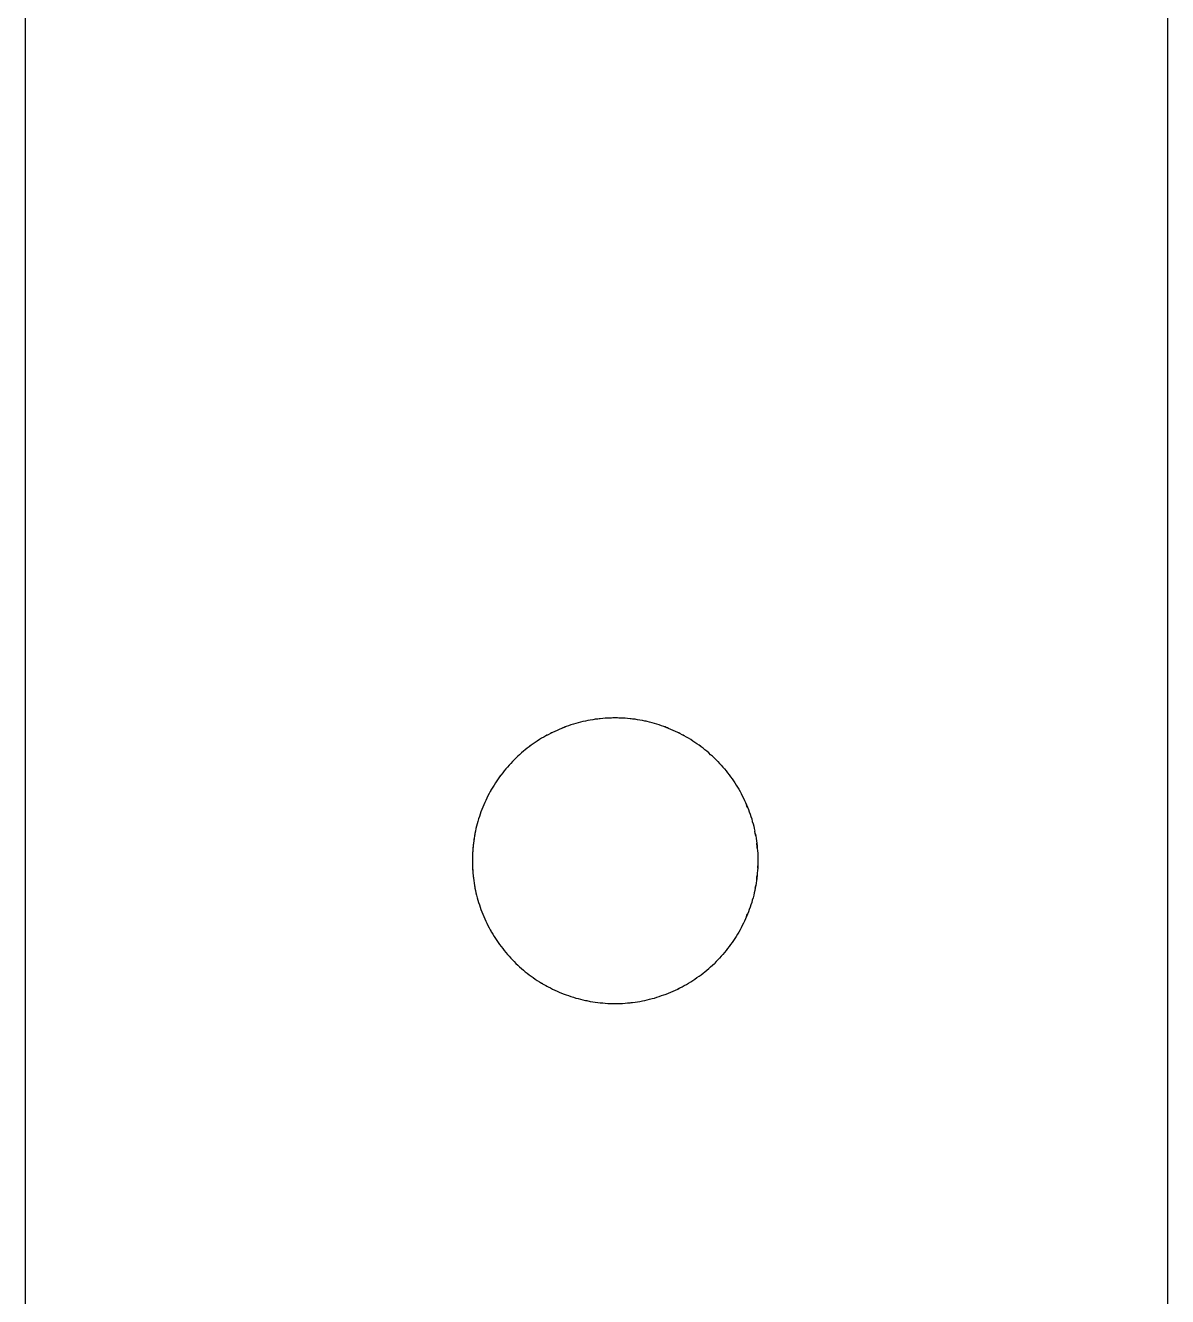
# Model space of a CAD drawing. Header units: millimetres. Extents: x 2543.3 to 2639, y 1717.1 to 1778.9.
# Drawn here: x 2629.83 to 2639.03, y 1748.2 to 1758.44 of the extents above; entities that cross this region are included whole.
import ezdxf

# ---------------------------------------------------------------- set-up
doc = ezdxf.new("R2010")
doc.units = ezdxf.units.MM

msp = doc.modelspace()

# ---------------------------------------------------------------- linework, layer by layer
at = {"color": 7, "linetype": 'Continuous', "lineweight": 25}
for p, q in [((2629.829, 1737.958), (2629.829, 1778.915)), ((2639.029, 1778.915), (2639.029, 1737.958)), ((2634.419, 1752.847), (2634.399, 1752.844)), ((2634.409, 1752.845), (2634.399, 1752.844)), ((2634.419, 1752.847), (2634.409, 1752.845)), ((2634.439, 1752.849), (2634.419, 1752.847)), ((2634.459, 1752.852), (2634.439, 1752.849)), ((2634.449, 1752.85), (2634.439, 1752.849)), ((2634.459, 1752.852), (2634.449, 1752.85)), ((2634.479, 1752.853), (2634.459, 1752.852)), ((2634.499, 1752.855), (2634.479, 1752.853)), ((2634.519, 1752.856), (2634.499, 1752.855)), ((2634.539, 1752.857), (2634.519, 1752.856)), ((2634.559, 1752.858), (2634.539, 1752.857)), ((2634.549, 1752.857), (2634.539, 1752.857)), ((2634.559, 1752.858), (2634.549, 1752.857)), ((2634.579, 1752.858), (2634.559, 1752.858)), ((2634.599, 1752.858), (2634.579, 1752.858)), ((2634.619, 1752.857), (2634.599, 1752.858)), ((2634.609, 1752.857), (2634.599, 1752.858)), ((2634.619, 1752.857), (2634.609, 1752.857)), ((2634.639, 1752.856), (2634.619, 1752.857)), ((2634.659, 1752.855), (2634.639, 1752.856)), ((2634.679, 1752.853), (2634.659, 1752.855)), ((2634.699, 1752.852), (2634.679, 1752.853)), ((2634.709, 1752.85), (2634.699, 1752.852)), ((2634.719, 1752.849), (2634.699, 1752.852)), ((2634.719, 1752.849), (2634.709, 1752.85)), ((2634.739, 1752.847), (2634.719, 1752.849)), ((2634.759, 1752.844), (2634.739, 1752.847)), ((2634.749, 1752.845), (2634.739, 1752.847)), ((2634.759, 1752.844), (2634.749, 1752.845)), ((2634.093, 1752.75), (2634.075, 1752.741)), ((2634.111, 1752.758), (2634.093, 1752.75)), ((2634.129, 1752.766), (2634.111, 1752.758)), ((2634.148, 1752.774), (2634.129, 1752.766)), ((2634.167, 1752.781), (2634.148, 1752.774)), ((2634.157, 1752.778), (2634.148, 1752.774)), ((2634.167, 1752.781), (2634.157, 1752.778)), ((2634.185, 1752.789), (2634.167, 1752.781)), ((2634.176, 1752.785), (2634.167, 1752.781)), ((2634.185, 1752.789), (2634.176, 1752.785)), ((2634.204, 1752.795), (2634.185, 1752.789)), ((2634.223, 1752.802), (2634.204, 1752.795)), ((2634.243, 1752.808), (2634.223, 1752.802)), ((2634.262, 1752.813), (2634.243, 1752.808)), ((2634.281, 1752.819), (2634.262, 1752.813)), ((2634.301, 1752.824), (2634.281, 1752.819)), ((2634.32, 1752.828), (2634.301, 1752.824)), ((2634.34, 1752.833), (2634.32, 1752.828)), ((2634.359, 1752.837), (2634.34, 1752.833)), ((2634.379, 1752.84), (2634.359, 1752.837)), ((2634.399, 1752.844), (2634.379, 1752.84)), ((2634.778, 1752.84), (2634.759, 1752.844)), ((2634.798, 1752.837), (2634.778, 1752.84)), ((2634.818, 1752.833), (2634.798, 1752.837)), ((2634.837, 1752.828), (2634.818, 1752.833)), ((2634.828, 1752.831), (2634.818, 1752.833)), ((2634.837, 1752.828), (2634.828, 1752.831)), ((2634.857, 1752.824), (2634.837, 1752.828)), ((2634.876, 1752.819), (2634.857, 1752.824)), ((2634.896, 1752.813), (2634.876, 1752.819)), ((2634.915, 1752.808), (2634.896, 1752.813)), ((2634.934, 1752.802), (2634.915, 1752.808)), ((2634.953, 1752.795), (2634.934, 1752.802)), ((2634.972, 1752.789), (2634.953, 1752.795)), ((2634.991, 1752.781), (2634.972, 1752.789)), ((2634.981, 1752.785), (2634.972, 1752.789)), ((2634.991, 1752.781), (2634.981, 1752.785)), ((2635, 1752.778), (2634.991, 1752.781)), ((2635.01, 1752.774), (2634.991, 1752.781)), ((2635.01, 1752.774), (2635, 1752.778)), ((2635.028, 1752.766), (2635.01, 1752.774)), ((2635.047, 1752.758), (2635.028, 1752.766)), ((2635.065, 1752.75), (2635.047, 1752.758)), ((2635.083, 1752.741), (2635.065, 1752.75)), ((2633.919, 1752.65), (2633.903, 1752.638)), ((2633.936, 1752.661), (2633.919, 1752.65)), ((2633.952, 1752.672), (2633.936, 1752.661)), ((2633.969, 1752.683), (2633.952, 1752.672)), ((2633.986, 1752.694), (2633.969, 1752.683)), ((2634.004, 1752.704), (2633.986, 1752.694)), ((2634.021, 1752.714), (2634.004, 1752.704)), ((2634.039, 1752.723), (2634.021, 1752.714)), ((2634.03, 1752.718), (2634.021, 1752.714)), ((2634.039, 1752.723), (2634.03, 1752.718)), ((2634.057, 1752.733), (2634.039, 1752.723)), ((2634.075, 1752.741), (2634.057, 1752.733)), ((2634.066, 1752.737), (2634.057, 1752.733)), ((2634.075, 1752.741), (2634.066, 1752.737)), ((2635.101, 1752.733), (2635.083, 1752.741)), ((2635.092, 1752.737), (2635.083, 1752.741)), ((2635.101, 1752.733), (2635.092, 1752.737)), ((2635.119, 1752.723), (2635.101, 1752.733)), ((2635.127, 1752.718), (2635.119, 1752.723)), ((2635.136, 1752.714), (2635.119, 1752.723)), ((2635.136, 1752.714), (2635.127, 1752.718)), ((2635.154, 1752.704), (2635.136, 1752.714)), ((2635.171, 1752.694), (2635.154, 1752.704)), ((2635.188, 1752.683), (2635.171, 1752.694)), ((2635.205, 1752.672), (2635.188, 1752.683)), ((2635.222, 1752.661), (2635.205, 1752.672)), ((2635.238, 1752.65), (2635.222, 1752.661)), ((2635.255, 1752.638), (2635.238, 1752.65)), ((2633.794, 1752.549), (2633.78, 1752.535)), ((2633.809, 1752.562), (2633.794, 1752.549)), ((2633.824, 1752.576), (2633.809, 1752.562)), ((2633.84, 1752.589), (2633.824, 1752.576)), ((2633.855, 1752.602), (2633.84, 1752.589)), ((2633.871, 1752.614), (2633.855, 1752.602)), ((2633.887, 1752.626), (2633.871, 1752.614)), ((2633.903, 1752.638), (2633.887, 1752.626)), ((2633.895, 1752.632), (2633.887, 1752.626)), ((2633.903, 1752.638), (2633.895, 1752.632)), ((2635.263, 1752.632), (2635.255, 1752.638)), ((2635.271, 1752.626), (2635.255, 1752.638)), ((2635.271, 1752.626), (2635.263, 1752.632)), ((2635.279, 1752.62), (2635.271, 1752.626)), ((2635.287, 1752.614), (2635.271, 1752.626)), ((2635.287, 1752.614), (2635.279, 1752.62)), ((2635.302, 1752.602), (2635.287, 1752.614)), ((2635.318, 1752.589), (2635.302, 1752.602)), ((2635.333, 1752.576), (2635.318, 1752.589)), ((2635.348, 1752.562), (2635.333, 1752.576)), ((2635.363, 1752.549), (2635.348, 1752.562)), ((2635.378, 1752.535), (2635.363, 1752.549)), ((2633.698, 1752.447), (2633.685, 1752.432)), ((2633.711, 1752.462), (2633.698, 1752.447)), ((2633.724, 1752.477), (2633.711, 1752.462)), ((2633.738, 1752.492), (2633.724, 1752.477)), ((2633.752, 1752.507), (2633.738, 1752.492)), ((2633.766, 1752.521), (2633.752, 1752.507)), ((2633.78, 1752.535), (2633.766, 1752.521)), ((2635.392, 1752.521), (2635.378, 1752.535)), ((2635.392, 1752.521), (2635.406, 1752.507)), ((2635.406, 1752.507), (2635.42, 1752.492)), ((2635.42, 1752.492), (2635.433, 1752.477)), ((2635.433, 1752.477), (2635.447, 1752.462)), ((2635.447, 1752.462), (2635.46, 1752.447)), ((2635.46, 1752.447), (2635.472, 1752.432)), ((2633.614, 1752.334), (2633.604, 1752.317)), ((2633.625, 1752.351), (2633.614, 1752.334)), ((2633.637, 1752.367), (2633.625, 1752.351)), ((2633.648, 1752.384), (2633.637, 1752.367)), ((2633.66, 1752.4), (2633.648, 1752.384)), ((2633.654, 1752.392), (2633.648, 1752.384)), ((2633.66, 1752.4), (2633.654, 1752.392)), ((2633.673, 1752.416), (2633.66, 1752.4)), ((2633.685, 1752.432), (2633.673, 1752.416)), ((2635.472, 1752.432), (2635.485, 1752.416)), ((2635.485, 1752.416), (2635.497, 1752.4)), ((2635.497, 1752.4), (2635.509, 1752.384)), ((2635.509, 1752.384), (2635.521, 1752.367)), ((2635.521, 1752.367), (2635.532, 1752.351)), ((2635.532, 1752.351), (2635.543, 1752.334)), ((2635.543, 1752.334), (2635.554, 1752.317)), ((2633.554, 1752.23), (2633.545, 1752.212)), ((2633.563, 1752.248), (2633.554, 1752.23)), ((2633.573, 1752.265), (2633.563, 1752.248)), ((2633.583, 1752.283), (2633.573, 1752.265)), ((2633.578, 1752.274), (2633.573, 1752.265)), ((2633.583, 1752.283), (2633.578, 1752.274)), ((2633.593, 1752.3), (2633.583, 1752.283)), ((2633.604, 1752.317), (2633.593, 1752.3)), ((2635.554, 1752.317), (2635.565, 1752.3)), ((2635.565, 1752.3), (2635.575, 1752.283)), ((2635.575, 1752.283), (2635.585, 1752.265)), ((2635.585, 1752.265), (2635.594, 1752.248)), ((2635.594, 1752.248), (2635.603, 1752.23)), ((2635.603, 1752.23), (2635.612, 1752.212)), ((2633.513, 1752.139), (2633.505, 1752.12)), ((2633.52, 1752.157), (2633.513, 1752.139)), ((2633.516, 1752.148), (2633.513, 1752.139)), ((2633.52, 1752.157), (2633.516, 1752.148)), ((2633.528, 1752.176), (2633.52, 1752.157)), ((2633.537, 1752.194), (2633.528, 1752.176)), ((2633.545, 1752.212), (2633.537, 1752.194)), ((2635.612, 1752.212), (2635.621, 1752.194)), ((2635.621, 1752.194), (2635.629, 1752.176)), ((2635.629, 1752.176), (2635.637, 1752.157)), ((2635.641, 1752.148), (2635.637, 1752.157)), ((2635.637, 1752.157), (2635.645, 1752.139)), ((2635.645, 1752.139), (2635.641, 1752.148)), ((2635.645, 1752.139), (2635.652, 1752.12)), ((2633.479, 1752.044), (2633.473, 1752.025)), ((2633.485, 1752.063), (2633.479, 1752.044)), ((2633.491, 1752.082), (2633.485, 1752.063)), ((2633.498, 1752.101), (2633.491, 1752.082)), ((2633.505, 1752.12), (2633.498, 1752.101)), ((2635.652, 1752.12), (2635.659, 1752.101)), ((2635.659, 1752.101), (2635.666, 1752.082)), ((2635.666, 1752.082), (2635.672, 1752.063)), ((2635.672, 1752.063), (2635.679, 1752.044)), ((2635.679, 1752.044), (2635.684, 1752.025)), ((2633.45, 1751.927), (2633.446, 1751.908)), ((2633.45, 1751.927), (2633.448, 1751.917)), ((2633.454, 1751.947), (2633.45, 1751.927)), ((2633.458, 1751.967), (2633.454, 1751.947)), ((2633.463, 1751.986), (2633.458, 1751.967)), ((2633.468, 1752.006), (2633.463, 1751.986)), ((2633.473, 1752.025), (2633.468, 1752.006)), ((2635.684, 1752.025), (2635.69, 1752.006)), ((2635.69, 1752.006), (2635.695, 1751.986)), ((2635.695, 1751.986), (2635.699, 1751.967)), ((2635.699, 1751.967), (2635.704, 1751.947)), ((2635.708, 1751.927), (2635.704, 1751.947)), ((2635.708, 1751.927), (2635.711, 1751.908)), ((2635.709, 1751.917), (2635.708, 1751.927)), ((2633.435, 1751.828), (2633.433, 1751.808)), ((2633.435, 1751.828), (2633.434, 1751.818)), ((2633.437, 1751.848), (2633.435, 1751.828)), ((2633.436, 1751.838), (2633.435, 1751.828)), ((2633.437, 1751.848), (2633.436, 1751.838)), ((2633.44, 1751.868), (2633.437, 1751.848)), ((2633.443, 1751.888), (2633.44, 1751.868)), ((2633.441, 1751.878), (2633.44, 1751.868)), ((2633.443, 1751.888), (2633.441, 1751.878)), ((2633.446, 1751.908), (2633.443, 1751.888)), ((2633.448, 1751.917), (2633.446, 1751.908)), ((2635.711, 1751.908), (2635.709, 1751.917)), ((2635.711, 1751.908), (2635.715, 1751.888)), ((2635.715, 1751.888), (2635.718, 1751.868)), ((2635.718, 1751.868), (2635.72, 1751.848)), ((2635.72, 1751.848), (2635.722, 1751.828)), ((2635.721, 1751.838), (2635.72, 1751.848)), ((2635.722, 1751.828), (2635.721, 1751.838)), ((2635.722, 1751.828), (2635.724, 1751.808)), ((2635.723, 1751.818), (2635.722, 1751.828)), ((2633.43, 1751.768), (2633.429, 1751.748)), ((2633.429, 1751.748), (2633.429, 1751.728)), ((2633.429, 1751.728), (2633.429, 1751.708)), ((2633.432, 1751.788), (2633.43, 1751.768)), ((2633.431, 1751.778), (2633.43, 1751.768)), ((2633.432, 1751.788), (2633.431, 1751.778)), ((2633.433, 1751.808), (2633.432, 1751.788)), ((2633.434, 1751.818), (2633.433, 1751.808)), ((2635.724, 1751.808), (2635.723, 1751.818)), ((2635.724, 1751.808), (2635.726, 1751.788)), ((2635.726, 1751.788), (2635.727, 1751.768)), ((2635.727, 1751.768), (2635.728, 1751.748)), ((2635.728, 1751.748), (2635.729, 1751.728)), ((2635.729, 1751.728), (2635.729, 1751.708)), ((2633.429, 1751.708), (2633.429, 1751.688)), ((2633.429, 1751.688), (2633.429, 1751.668)), ((2633.429, 1751.668), (2633.43, 1751.648)), ((2633.429, 1751.668), (2633.43, 1751.658)), ((2633.43, 1751.658), (2633.43, 1751.648)), ((2633.43, 1751.648), (2633.432, 1751.628)), ((2633.43, 1751.648), (2633.431, 1751.638)), ((2633.431, 1751.638), (2633.432, 1751.628)), ((2633.432, 1751.628), (2633.433, 1751.608)), ((2635.726, 1751.628), (2635.724, 1751.608)), ((2635.727, 1751.648), (2635.726, 1751.628)), ((2635.728, 1751.668), (2635.727, 1751.648)), ((2635.727, 1751.648), (2635.728, 1751.658)), ((2635.729, 1751.688), (2635.728, 1751.668)), ((2635.728, 1751.658), (2635.728, 1751.668)), ((2635.729, 1751.708), (2635.729, 1751.688)), ((2633.433, 1751.608), (2633.435, 1751.588)), ((2633.435, 1751.588), (2633.437, 1751.568)), ((2633.435, 1751.588), (2633.436, 1751.578)), ((2633.436, 1751.578), (2633.437, 1751.568)), ((2633.437, 1751.568), (2633.44, 1751.548)), ((2633.44, 1751.548), (2633.443, 1751.528)), ((2633.443, 1751.528), (2633.446, 1751.508)), ((2635.715, 1751.528), (2635.711, 1751.508)), ((2635.718, 1751.548), (2635.715, 1751.528)), ((2635.72, 1751.568), (2635.718, 1751.548)), ((2635.719, 1751.558), (2635.718, 1751.548)), ((2635.719, 1751.558), (2635.72, 1751.568)), ((2635.722, 1751.588), (2635.72, 1751.568)), ((2635.72, 1751.568), (2635.721, 1751.578)), ((2635.721, 1751.578), (2635.722, 1751.588)), ((2635.724, 1751.608), (2635.722, 1751.588)), ((2633.446, 1751.508), (2633.45, 1751.488)), ((2633.446, 1751.508), (2633.448, 1751.498)), ((2633.448, 1751.498), (2633.45, 1751.488)), ((2633.45, 1751.488), (2633.454, 1751.469)), ((2633.454, 1751.469), (2633.458, 1751.449)), ((2633.458, 1751.449), (2633.463, 1751.43)), ((2633.463, 1751.43), (2633.468, 1751.41)), ((2635.695, 1751.43), (2635.69, 1751.41)), ((2635.699, 1751.449), (2635.695, 1751.43)), ((2635.704, 1751.469), (2635.699, 1751.449)), ((2635.708, 1751.488), (2635.704, 1751.469)), ((2635.711, 1751.508), (2635.708, 1751.488)), ((2635.708, 1751.488), (2635.709, 1751.498)), ((2635.709, 1751.498), (2635.711, 1751.508)), ((2633.468, 1751.41), (2633.473, 1751.391)), ((2633.473, 1751.391), (2633.479, 1751.372)), ((2633.479, 1751.372), (2633.485, 1751.352)), ((2633.485, 1751.352), (2633.491, 1751.333)), ((2633.491, 1751.333), (2633.498, 1751.315)), ((2633.498, 1751.315), (2633.505, 1751.296)), ((2635.659, 1751.315), (2635.652, 1751.296)), ((2635.666, 1751.333), (2635.659, 1751.315)), ((2635.672, 1751.352), (2635.666, 1751.333)), ((2635.679, 1751.372), (2635.672, 1751.352)), ((2635.684, 1751.391), (2635.679, 1751.372)), ((2635.69, 1751.41), (2635.684, 1751.391)), ((2633.505, 1751.296), (2633.513, 1751.277)), ((2633.513, 1751.277), (2633.516, 1751.268)), ((2633.513, 1751.277), (2633.52, 1751.259)), ((2633.516, 1751.268), (2633.52, 1751.259)), ((2633.52, 1751.259), (2633.528, 1751.24)), ((2633.528, 1751.24), (2633.537, 1751.222)), ((2633.537, 1751.222), (2633.545, 1751.204)), ((2635.621, 1751.222), (2635.612, 1751.204)), ((2635.629, 1751.24), (2635.621, 1751.222)), ((2635.637, 1751.259), (2635.629, 1751.24)), ((2635.645, 1751.277), (2635.637, 1751.259)), ((2635.637, 1751.259), (2635.641, 1751.268)), ((2635.641, 1751.268), (2635.645, 1751.277)), ((2635.652, 1751.296), (2635.645, 1751.277)), ((2633.545, 1751.204), (2633.554, 1751.186)), ((2633.554, 1751.186), (2633.563, 1751.168)), ((2633.563, 1751.168), (2633.573, 1751.15)), ((2633.573, 1751.15), (2633.583, 1751.133)), ((2633.573, 1751.15), (2633.578, 1751.142)), ((2633.578, 1751.142), (2633.583, 1751.133)), ((2633.583, 1751.133), (2633.593, 1751.116)), ((2633.593, 1751.116), (2633.604, 1751.098)), ((2635.565, 1751.116), (2635.554, 1751.098)), ((2635.575, 1751.133), (2635.565, 1751.116)), ((2635.585, 1751.15), (2635.575, 1751.133)), ((2635.594, 1751.168), (2635.585, 1751.15)), ((2635.603, 1751.186), (2635.594, 1751.168)), ((2635.612, 1751.204), (2635.603, 1751.186)), ((2633.604, 1751.098), (2633.614, 1751.082)), ((2633.614, 1751.082), (2633.625, 1751.065)), ((2633.625, 1751.065), (2633.637, 1751.048)), ((2633.637, 1751.048), (2633.648, 1751.032)), ((2633.648, 1751.032), (2633.66, 1751.016)), ((2633.66, 1751.016), (2633.673, 1751)), ((2635.497, 1751.016), (2635.485, 1751)), ((2635.509, 1751.032), (2635.497, 1751.016)), ((2635.521, 1751.048), (2635.509, 1751.032)), ((2635.532, 1751.065), (2635.521, 1751.048)), ((2635.543, 1751.082), (2635.532, 1751.065)), ((2635.554, 1751.098), (2635.543, 1751.082)), ((2633.673, 1751), (2633.679, 1750.992)), ((2633.673, 1751), (2633.685, 1750.984)), ((2633.679, 1750.992), (2633.685, 1750.984)), ((2633.685, 1750.984), (2633.698, 1750.969)), ((2633.698, 1750.969), (2633.711, 1750.953)), ((2633.711, 1750.953), (2633.724, 1750.938)), ((2633.724, 1750.938), (2633.738, 1750.924)), ((2633.738, 1750.924), (2633.752, 1750.909)), ((2633.752, 1750.909), (2633.766, 1750.895)), ((2635.406, 1750.909), (2635.392, 1750.895)), ((2635.42, 1750.924), (2635.406, 1750.909)), ((2635.433, 1750.938), (2635.42, 1750.924)), ((2635.447, 1750.953), (2635.433, 1750.938)), ((2635.46, 1750.969), (2635.447, 1750.953)), ((2635.472, 1750.984), (2635.46, 1750.969)), ((2635.485, 1751), (2635.472, 1750.984)), ((2633.766, 1750.895), (2633.78, 1750.881)), ((2633.78, 1750.881), (2633.794, 1750.867)), ((2633.794, 1750.867), (2633.809, 1750.853)), ((2633.809, 1750.853), (2633.824, 1750.84)), ((2633.824, 1750.84), (2633.84, 1750.827)), ((2633.84, 1750.827), (2633.855, 1750.814)), ((2633.855, 1750.814), (2633.871, 1750.802)), ((2633.871, 1750.802), (2633.887, 1750.789)), ((2635.271, 1750.789), (2635.287, 1750.802)), ((2635.287, 1750.802), (2635.302, 1750.814)), ((2635.302, 1750.814), (2635.318, 1750.827)), ((2635.318, 1750.827), (2635.333, 1750.84)), ((2635.333, 1750.84), (2635.348, 1750.853)), ((2635.348, 1750.853), (2635.363, 1750.867)), ((2635.363, 1750.867), (2635.378, 1750.881)), ((2635.392, 1750.895), (2635.378, 1750.881)), ((2633.887, 1750.789), (2633.903, 1750.777)), ((2633.903, 1750.777), (2633.919, 1750.766)), ((2633.919, 1750.766), (2633.936, 1750.754)), ((2633.936, 1750.754), (2633.952, 1750.743)), ((2633.952, 1750.743), (2633.969, 1750.733)), ((2633.969, 1750.733), (2633.986, 1750.722)), ((2633.986, 1750.722), (2634.004, 1750.712)), ((2633.995, 1750.717), (2633.986, 1750.722)), ((2633.995, 1750.717), (2634.004, 1750.712)), ((2634.004, 1750.712), (2634.021, 1750.702)), ((2634.021, 1750.702), (2634.039, 1750.692)), ((2634.021, 1750.702), (2634.03, 1750.697)), ((2634.03, 1750.697), (2634.039, 1750.692)), ((2635.119, 1750.692), (2635.136, 1750.702)), ((2635.119, 1750.692), (2635.127, 1750.697)), ((2635.127, 1750.697), (2635.136, 1750.702)), ((2635.136, 1750.702), (2635.154, 1750.712)), ((2635.154, 1750.712), (2635.171, 1750.722)), ((2635.171, 1750.722), (2635.188, 1750.733)), ((2635.188, 1750.733), (2635.205, 1750.743)), ((2635.205, 1750.743), (2635.222, 1750.754)), ((2635.222, 1750.754), (2635.238, 1750.766)), ((2635.238, 1750.766), (2635.255, 1750.777)), ((2635.255, 1750.777), (2635.271, 1750.789)), ((2634.039, 1750.692), (2634.057, 1750.683)), ((2634.057, 1750.683), (2634.075, 1750.674)), ((2634.057, 1750.683), (2634.066, 1750.679)), ((2634.066, 1750.679), (2634.075, 1750.674)), ((2634.075, 1750.674), (2634.093, 1750.666)), ((2634.093, 1750.666), (2634.111, 1750.657)), ((2634.111, 1750.657), (2634.129, 1750.649)), ((2634.129, 1750.649), (2634.148, 1750.642)), ((2634.148, 1750.642), (2634.167, 1750.634)), ((2634.167, 1750.634), (2634.185, 1750.627)), ((2634.167, 1750.634), (2634.176, 1750.631)), ((2634.176, 1750.631), (2634.185, 1750.627)), ((2634.185, 1750.627), (2634.204, 1750.621)), ((2634.204, 1750.621), (2634.223, 1750.614)), ((2634.223, 1750.614), (2634.243, 1750.608)), ((2634.243, 1750.608), (2634.262, 1750.602)), ((2634.262, 1750.602), (2634.281, 1750.597)), ((2634.281, 1750.597), (2634.301, 1750.592)), ((2634.301, 1750.592), (2634.32, 1750.587)), ((2634.837, 1750.587), (2634.857, 1750.592)), ((2634.857, 1750.592), (2634.876, 1750.597)), ((2634.876, 1750.597), (2634.896, 1750.602)), ((2634.896, 1750.602), (2634.915, 1750.608)), ((2634.915, 1750.608), (2634.934, 1750.614)), ((2634.934, 1750.614), (2634.953, 1750.621)), ((2634.953, 1750.621), (2634.972, 1750.627)), ((2634.972, 1750.627), (2634.991, 1750.634)), ((2634.972, 1750.627), (2634.981, 1750.631)), ((2634.981, 1750.631), (2634.991, 1750.634)), ((2634.991, 1750.634), (2635.01, 1750.642)), ((2635.01, 1750.642), (2635.028, 1750.649)), ((2635.028, 1750.649), (2635.047, 1750.657)), ((2635.047, 1750.657), (2635.065, 1750.666)), ((2635.065, 1750.666), (2635.083, 1750.674)), ((2635.083, 1750.674), (2635.101, 1750.683)), ((2635.092, 1750.679), (2635.083, 1750.674)), ((2635.092, 1750.679), (2635.101, 1750.683)), ((2635.101, 1750.683), (2635.119, 1750.692)), ((2634.32, 1750.587), (2634.34, 1750.583)), ((2634.34, 1750.583), (2634.359, 1750.579)), ((2634.34, 1750.583), (2634.35, 1750.581)), ((2634.35, 1750.581), (2634.359, 1750.579)), ((2634.359, 1750.579), (2634.379, 1750.575)), ((2634.359, 1750.579), (2634.369, 1750.577)), ((2634.369, 1750.577), (2634.379, 1750.575)), ((2634.379, 1750.575), (2634.399, 1750.572)), ((2634.399, 1750.572), (2634.419, 1750.569)), ((2634.419, 1750.569), (2634.439, 1750.566)), ((2634.439, 1750.566), (2634.459, 1750.564)), ((2634.459, 1750.564), (2634.479, 1750.562)), ((2634.479, 1750.562), (2634.499, 1750.561)), ((2634.499, 1750.561), (2634.519, 1750.559)), ((2634.519, 1750.559), (2634.539, 1750.559)), ((2634.519, 1750.559), (2634.529, 1750.559)), ((2634.529, 1750.559), (2634.539, 1750.559)), ((2634.539, 1750.559), (2634.559, 1750.558)), ((2634.559, 1750.558), (2634.579, 1750.558)), ((2634.579, 1750.558), (2634.599, 1750.558)), ((2634.599, 1750.558), (2634.619, 1750.559)), ((2634.619, 1750.559), (2634.639, 1750.559)), ((2634.619, 1750.559), (2634.629, 1750.559)), ((2634.629, 1750.559), (2634.639, 1750.559)), ((2634.639, 1750.559), (2634.659, 1750.561)), ((2634.659, 1750.561), (2634.679, 1750.562)), ((2634.679, 1750.562), (2634.699, 1750.564)), ((2634.699, 1750.564), (2634.719, 1750.566)), ((2634.699, 1750.564), (2634.709, 1750.565)), ((2634.709, 1750.565), (2634.719, 1750.566)), ((2634.719, 1750.566), (2634.739, 1750.569)), ((2634.739, 1750.569), (2634.759, 1750.572)), ((2634.759, 1750.572), (2634.778, 1750.575)), ((2634.778, 1750.575), (2634.798, 1750.579)), ((2634.778, 1750.575), (2634.788, 1750.577)), ((2634.788, 1750.577), (2634.798, 1750.579)), ((2634.798, 1750.579), (2634.818, 1750.583)), ((2634.818, 1750.583), (2634.837, 1750.587))]:
    msp.add_line(p, q, dxfattribs=at)

doc.saveas('drawing.dxf')
